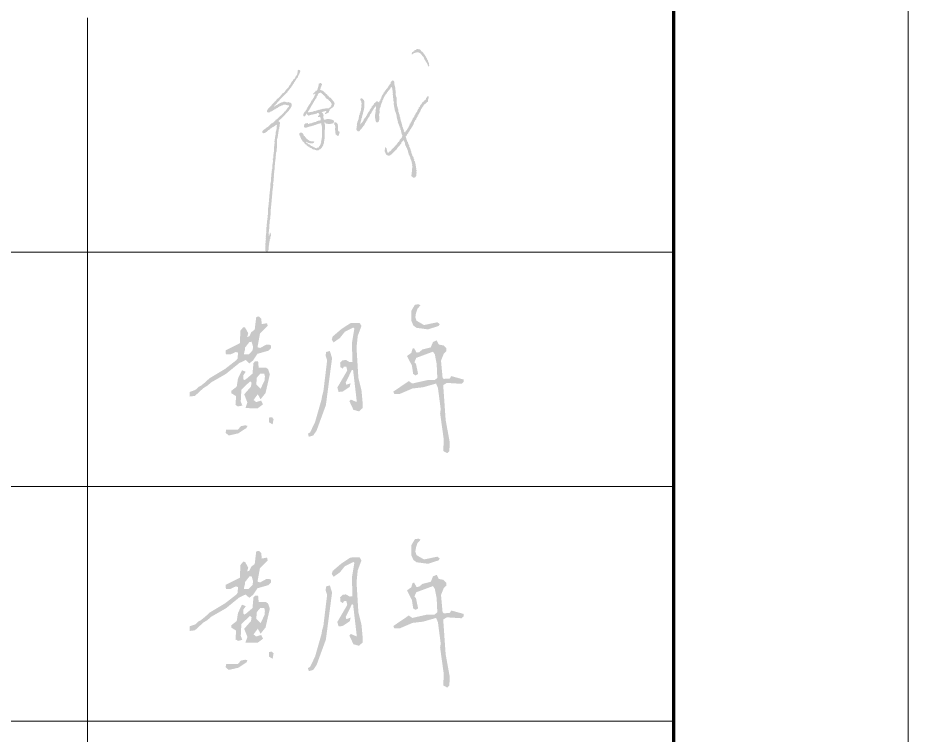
# Model space of a CAD drawing. Extents: x 3968514 to 5230306, y -516551 to -228246.
# Drawn here: x 4933357 to 4937154, y -348514 to -345453 of the extents above; entities that cross this region are included whole.
import ezdxf

# ---------------------------------------------------------------- set-up
doc = ezdxf.new("R2010")
doc.units = 0
doc.header["$LTSCALE"] = 1000
doc.header["$MEASUREMENT"] = 0
doc.layers.add('AXIS', color=3, linetype='Continuous', lineweight=15)
doc.layers.add('FRAME', color=3, linetype='Continuous', lineweight=18)

# ---------------------------------------------------------------- blocks, each defined once
blk = doc.blocks.new('A$C0B803521')
at = {"layer": 'FRAME', "lineweight": 18}
for p, q in [((-15943.1, 34252), (-15943.1, 93652)), ((-19443.1, 48352), (-19443.1, 42352)), ((-16943.1, 47352), (-23943.1, 47352)), ((-16943.1, 46352), (-23943.1, 46352)), ((-16943.1, 45352), (-23943.1, 45352))]:
    blk.add_line(p, q, dxfattribs=at)
at = {"layer": 'FRAME', "lineweight": 140}
blk.add_line((-16943.1, 35252), (-16943.1, 92652), dxfattribs=at)
blk = doc.blocks.new('电子签名 徐成(1)(2)(1)')
at = {"linetype": 'Continuous'}
h = blk.add_hatch(dxfattribs=at)
h.set_pattern_fill('ANSI31', color=256)
h.set_pattern_definition([(45, (-1335.27607, 2167.08043), (-0.0883883476, 0.0883883476), [])])
h.paths.add_polyline_path([(4229.7, 11436.1), (4232.7, 11440.1), (4232.7, 11447.1), (4229.7, 11449.1), (4227.7, 11453.1), (4226.7, 11452.1), (4226.7, 11454.1), (4220.7, 11456.1), (4233.7, 11470.1), (4234.7, 11469.1), (4249.7, 11483.1), (4257.7, 11492.1), (4266.7, 11499.1), (4265.7, 11501.1), (4286.7, 11522.1), (4296.7, 11536.1), (4303.7, 11544.1), (4302.7, 11546.1), (4306.7, 11549.1), (4304.7, 11550.1), (4308.7, 11555.1), (4310.7, 11562.1), (4309.7, 11572.1), (4301.7, 11579.1), (4293.7, 11581.1), (4291.7, 11584.1), (4281.7, 11582.1), (4268.7, 11584.1), (4265.7, 11586.1), (4255.7, 11586.1), (4249.7, 11583.1), (4240.7, 11582.1), (4237.7, 11579.1), (4232.7, 11578.1), (4226.7, 11573.1), (4224.7, 11574.1), (4212.7, 11565.1), (4206.7, 11563.1), (4204.7, 11560.1), (4202.7, 11561.1), (4201.7, 11559.1), (4198.7, 11559.1), (4192.7, 11554.1), (4192.7, 11554.1), (4187.7, 11550.1), (4192.7, 11554.1), (4190.7, 11556.1), (4188.7, 11554.1), (4229.7, 11596.1), (4228.7, 11597.1), (4275.7, 11645.1), (4281.7, 11649.1), (4279.7, 11650.1), (4298.7, 11673.1), (4298.7, 11675.1), (4309.7, 11687.1), (4309.7, 11690.1), (4315.7, 11697.1), (4314.7, 11698.1), (4318.7, 11700.1), (4318.7, 11703.1), (4325.7, 11712.1), (4323.7, 11713.1), (4329.7, 11718.1), (4334.7, 11729.1), (4337.7, 11732.1), (4337.7, 11735.1), (4339.7, 11735.1), (4340.7, 11738.1), (4351.7, 11750.1), (4350.7, 11754.1), (4357.7, 11767.1), (4359.7, 11768.1), (4361.7, 11771.1), (4360.7, 11775.1), (4363.7, 11779.1), (4364.7, 11785.1), (4366.7, 11786.1), (4367.7, 11788.1), (4365.7, 11794.1), (4357.7, 11800.1), (4353.7, 11798.1), (4348.7, 11792.1), (4349.7, 11788.1), (4351.7, 11787.1), (4348.7, 11784.1), (4350.7, 11782.1), (4348.7, 11781.1), (4346.7, 11770.1), (4343.7, 11766.1), (4344.7, 11765.1), (4339.7, 11760.1), (4340.7, 11758.1), (4333.7, 11751.1), (4334.7, 11747.1), (4332.7, 11747.1), (4332.7, 11744.1), (4326.7, 11737.1), (4322.7, 11736.1), (4319.7, 11733.1), (4316.7, 11726.1), (4305.7, 11713.1), (4301.7, 11703.1), (4294.7, 11694.1), (4295.7, 11693.1), (4291.7, 11690.1), (4288.7, 11683.1), (4268.7, 11662.1), (4269.7, 11661.1), (4265.7, 11657.1), (4264.7, 11653.1), (4262.7, 11653.1), (4253.7, 11644.1), (4246.7, 11640.1), (4244.7, 11638.1), (4245.7, 11637.1), (4226.7, 11616.1), (4208.7, 11600.1), (4207.7, 11597.1), (4196.7, 11586.1), (4193.7, 11585.1), (4193.7, 11583.1), (4152.7, 11539.1), (4145.7, 11529.1), (4145.7, 11519.1), (4148.7, 11516.1), (4149.7, 11517.1), (4154.7, 11514.1), (4162.7, 11518.1), (4160.7, 11516.1), (4162.7, 11515.1), (4166.7, 11519.1), (4170.7, 11521.1), (4171.7, 11519.1), (4181.7, 11527.1), (4184.7, 11527.1), (4189.7, 11532.1), (4190.7, 11530.1), (4196.7, 11536.1), (4199.7, 11536.1), (4206.7, 11542.1), (4210.7, 11542.1), (4210.7, 11545.1), (4213.7, 11544.1), (4229.7, 11556.1), (4237.7, 11557.1), (4240.7, 11561.1), (4242.7, 11559.1), (4244.7, 11563.1), (4250.7, 11563.1), (4254.7, 11567.1), (4264.7, 11567.1), (4281.7, 11563.1), (4290.7, 11563.1), (4292.7, 11560.1), (4292.7, 11556.1), (4286.7, 11550.1), (4267.7, 11524.1), (4257.7, 11516.1), (4258.7, 11515.1), (4243.7, 11499.1), (4233.7, 11491.1), (4234.7, 11490.1), (4231.7, 11490.1), (4220.7, 11478.1), (4217.7, 11477.1), (4211.7, 11469.1), (4208.7, 11469.1), (4207.7, 11466.1), (4203.7, 11466.1), (4199.7, 11459.1), (4197.7, 11459.1), (4181.7, 11443.1), (4182.7, 11445.1), (4180.7, 11446.1), (4179.7, 11443.1), (4176.7, 11441.1), (4175.7, 11442.1), (4155.7, 11422.1), (4153.7, 11422.1), (4152.7, 11419.1), (4147.7, 11416.1), (4147.7, 11419.1), (4137.7, 11408.1), (4133.7, 11407.1), (4131.7, 11404.1), (4126.7, 11402.1), (4118.7, 11395.1), (4113.7, 11388.1), (4113.7, 11381.1), (4116.7, 11378.1), (4119.7, 11378.1), (4120.7, 11376.1), (4129.7, 11377.1), (4131.7, 11379.1), (4133.7, 11378.1), (4136.7, 11381.1), (4135.7, 11382.1), (4137.7, 11385.1), (4142.7, 11385.1), (4143.7, 11386.1), (4141.7, 11387.1), (4143.7, 11387.1), (4154.7, 11397.1), (4163.7, 11402.1), (4168.7, 11408.1), (4175.7, 11411.1), (4178.7, 11415.1), (4186.7, 11418.1), (4189.7, 11422.1), (4190.7, 11420.1), (4199.7, 11427.1), (4198.7, 11428.1), (4201.7, 11428.1), (4202.7, 11426.1), (4207.7, 11433.1), (4209.7, 11433.1), (4210.7, 11431.1), (4211.7, 11432.1), (4208.7, 11415.1), (4208.7, 11401.1), (4207.7, 11404.1), (4206.7, 11393.1), (4204.7, 11392.1), (4205.7, 11389.1), (4202.7, 11384.1), (4202.7, 11368.1), (4200.7, 11362.1), (4200.7, 11355.1), (4198.7, 11352.1), (4198.7, 11339.1), (4196.7, 11337.1), (4196.7, 11326.1), (4194.7, 11325.1), (4195.7, 11309.1), (4193.7, 11304.1), (4194.7, 11300.1), (4191.7, 11283.1), (4191.7, 11252.1), (4189.7, 11251.1), (4190.7, 11240.1), (4189.7, 11243.1), (4186.7, 11227.1), (4186.7, 11208.1), (4183.7, 11207.1), (4184.7, 11181.1), (4183.7, 11183.1), (4179.7, 11154.1), (4179.7, 11137.1), (4176.7, 11137.1), (4178.7, 11129.1), (4176.7, 11124.1), (4174.7, 11106.1), (4174.7, 11089.1), (4172.7, 11083.1), (4170.7, 11053.1), (4167.7, 11039.1), (4167.7, 11010.1), (4165.7, 11009.1), (4165.7, 10997.1), (4164.7, 11002.1), (4164.7, 10988.1), (4163.7, 10990.1), (4163.7, 10979.1), (4160.7, 10963.1), (4161.7, 10951.1), (4159.7, 10945.1), (4158.7, 10923.1), (4160.7, 10923.1), (4160.7, 10922.1), (4156.7, 10918.1), (4156.7, 10894.1), (4155.7, 10898.1), (4153.7, 10888.1), (4155.7, 10886.1), (4152.7, 10880.1), (4152.7, 10874.1), (4150.7, 10873.1), (4151.7, 10871.1), (4152.7, 10872.1), (4150.7, 10867.1), (4150.7, 10857.1), (4152.7, 10856.1), (4150.7, 10854.1), (4151.7, 10838.1), (4150.7, 10830.1), (4147.7, 10828.1), (4148.7, 10825.1), (4149.7, 10827.1), (4149.7, 10814.1), (4147.7, 10811.1), (4148.7, 10801.1), (4145.7, 10801.1), (4146.7, 10796.1), (4144.7, 10791.1), (4144.7, 10771.1), (4143.7, 10773.1), (4142.7, 10756.1), (4144.7, 10755.1), (4141.7, 10752.1), (4139.7, 10724.1), (4138.7, 10729.1), (4137.7, 10722.1), (4139.7, 10722.1), (4139.7, 10708.1), (4137.7, 10708.1), (4137.7, 10696.1), (4135.7, 10695.1), (4137.7, 10693.1), (4136.7, 10690.1), (4138.7, 10681.1), (4136.7, 10679.1), (4137.7, 10668.1), (4134.7, 10654.1), (4135.7, 10650.1), (4133.7, 10630.1), (4135.7, 10626.1), (4133.7, 10624.1), (4133.7, 10592.1), (4138.7, 10587.1), (4137.7, 10585.1), (4139.7, 10583.1), (4146.7, 10583.1), (4146.7, 10585.1), (4151.7, 10590.1), (4153.7, 10590.1), (4153.7, 10592.1), (4151.7, 10593.1), (4156.7, 10600.1), (4156.7, 10607.1), (4154.7, 10609.1), (4156.7, 10610.1), (4155.7, 10615.1), (4156.7, 10621.1), (4158.7, 10622.1), (4158.7, 10627.1), (4157, 10627.1), (4156.7, 10625.1), (4156.7, 10627.1), (4157, 10627.1), (4157.7, 10633.1), (4159.7, 10634.1), (4158.7, 10641.1), (4161.7, 10643.1), (4160.7, 10653.1), (4164.7, 10663.1), (4163.7, 10668.1), (4162.7, 10665.1), (4163.7, 10672.1), (4164.7, 10667.1), (4167.7, 10675.1), (4166.7, 10678.1), (4165.7, 10676.1), (4167.7, 10686.1), (4169.7, 10687.1), (4168.7, 10689.1), (4171.7, 10691.1), (4170.7, 10702.1), (4168.7, 10706.1), (4169.7, 10710.1), (4166.7, 10711.1), (4165.7, 10714.1), (4163.7, 10712.1), (4164.7, 10709.1), (4162.7, 10707.1), (4162.7, 10702.1), (4159.7, 10693.1), (4156.7, 10694.1), (4157.7, 10699.1), (4155.7, 10700.1), (4155.7, 10702.1), (4157.7, 10703.1), (4155.7, 10707.1), (4156.7, 10719.1), (4158.7, 10723.1), (4157.7, 10730.1), (4160.7, 10744.1), (4160.7, 10770.1), (4162.7, 10772.1), (4161.7, 10778.1), (4163.7, 10779.1), (4163.7, 10791.1), (4161.7, 10793.1), (4164.7, 10795.1), (4164.7, 10804.1), (4166.7, 10804.1), (4167.7, 10815.1), (4166.7, 10816.1), (4164.7, 10814.1), (4166.7, 10820.1), (4166.7, 10827.1), (4168.7, 10828.1), (4168.7, 10869.1), (4170.7, 10870.1), (4171.7, 10886.1), (4172.7, 10880.1), (4172.7, 10892.1), (4174.7, 10899.1), (4174.7, 10915.1), (4176.7, 10918.1), (4176.7, 10943.1), (4177.7, 10939.1), (4177.7, 10956.1), (4179.7, 10963.1), (4178.7, 10973.1), (4179.7, 10966.1), (4181.7, 10972.1), (4181.7, 10993.1), (4183.7, 10995.1), (4182.7, 11005.1), (4184.7, 11006.1), (4183.7, 11010.1), (4186.7, 11031.1), (4185.7, 11047.1), (4186.7, 11042.1), (4189.7, 11066.1), (4188.7, 11077.1), (4189.7, 11082.1), (4190.7, 11080.1), (4191.7, 11086.1), (4189.7, 11093.1), (4191.7, 11095.1), (4191.7, 11110.1), (4193.7, 11114.1), (4192.7, 11118.1), (4196.7, 11142.1), (4196.7, 11161.1), (4197.7, 11167.1), (4198.7, 11165.1), (4198.7, 11185.1), (4200.7, 11191.1), (4202.7, 11211.1), (4201.7, 11218.1), (4204.7, 11226.1), (4203.7, 11231.1), (4206.7, 11252.1), (4208.7, 11253.1), (4208.7, 11267.1), (4210.7, 11268.1), (4209.7, 11272.1), (4211.7, 11281.1), (4212.7, 11336.1), (4215.7, 11347.1), (4214.7, 11349.1), (4216.7, 11349.1), (4215.7, 11353.1), (4217.7, 11355.1), (4217.7, 11371.1), (4219.7, 11371.1), (4219.7, 11385.1), (4221.7, 11386.1), (4224.7, 11406.1), (4226.7, 11408.1), (4225.7, 11413.1), (4228.7, 11419.1), (4227.7, 11422.1), (4229.7, 11423.1)])
h.paths.add_polyline_path([(4527.7, 11442.1), (4527.7, 11446.1), (4529.7, 11449.1), (4532.7, 11449.1), (4529.7, 11448.1), (4535.7, 11446.1), (4537.7, 11439.1), (4547.7, 11440.1), (4553.7, 11437.1), (4563.7, 11437.1), (4565.7, 11439.1), (4571.7, 11438.1), (4577.7, 11440.1), (4575.7, 11441.1), (4579.7, 11442.1), (4580.7, 11440.1), (4583.7, 11443.1), (4586.7, 11443.1), (4586.7, 11445.1), (4590.7, 11449.1), (4590.7, 11460.1), (4584.7, 11464.1), (4582.7, 11463.1), (4579.7, 11467.1), (4577.7, 11467.1), (4576.7, 11465.1), (4570.7, 11469.1), (4564.7, 11468.1), (4562.7, 11470.1), (4543.7, 11470.1), (4529.7, 11466.1), (4522.7, 11469.1), (4519.7, 11494.1), (4521.7, 11494.1), (4521.7, 11499.1), (4518.7, 11502.1), (4517.7, 11507.1), (4509.7, 11517.1), (4511.7, 11519.1), (4514.7, 11517.1), (4516.7, 11520.1), (4519.7, 11520.1), (4520.7, 11518.1), (4522.7, 11521.1), (4532.7, 11521.1), (4533.7, 11522.1), (4530.7, 11524.1), (4537.7, 11524.1), (4540.7, 11519.1), (4535.7, 11516.1), (4537.7, 11514.1), (4532.7, 11511.1), (4532.7, 11505.1), (4536.7, 11503.1), (4538.7, 11506.1), (4546.7, 11510.1), (4549.7, 11510.1), (4555.7, 11514.1), (4558.7, 11520.1), (4557.7, 11522.1), (4561.7, 11527.1), (4561.7, 11535.1), (4562.7, 11533.1), (4564.7, 11537.1), (4565.7, 11536.1), (4567.7, 11538.1), (4570.7, 11541.1), (4576.7, 11543.1), (4581.7, 11547.1), (4582.7, 11550.1), (4587.7, 11552.1), (4594.7, 11568.1), (4594.7, 11574.1), (4595.7, 11575.1), (4593.7, 11581.1), (4592.7, 11579.1), (4593.7, 11582.1), (4588.7, 11587.1), (4588.7, 11590.1), (4586.7, 11590.1), (4572.7, 11608.1), (4566.7, 11614.1), (4564.7, 11613.1), (4560.7, 11616.1), (4560.7, 11618.1), (4555.7, 11620.1), (4555.7, 11623.1), (4552.7, 11626.1), (4550.7, 11625.1), (4547.7, 11629.1), (4548.7, 11630.1), (4541.7, 11637.1), (4534.7, 11642.1), (4534.7, 11644.1), (4511.7, 11663.1), (4504.7, 11663.1), (4499.7, 11664.1), (4498.7, 11669.1), (4500.7, 11670.1), (4503.7, 11683.1), (4505.7, 11683.1), (4504.7, 11685.1), (4507.7, 11690.1), (4506.7, 11693.1), (4509.7, 11695.1), (4511.7, 11704.1), (4504.7, 11710.1), (4498.7, 11710.1), (4494.7, 11707.1), (4492.7, 11709.1), (4488.7, 11703.1), (4489.7, 11693.1), (4487.7, 11693.1), (4484.7, 11678.1), (4481.7, 11674.1), (4481.7, 11668.1), (4476.7, 11659.1), (4471.7, 11660.1), (4467.7, 11656.1), (4467.7, 11653.1), (4454.7, 11643.1), (4455.7, 11642.1), (4453.7, 11640.1), (4455.7, 11636.1), (4453.7, 11638.1), (4452.7, 11636.1), (4454.7, 11634.1), (4459.7, 11635.1), (4464.7, 11640.1), (4467.7, 11639.1), (4464.7, 11629.1), (4459.7, 11624.1), (4460.7, 11622.1), (4457.7, 11619.1), (4456.7, 11614.1), (4451.7, 11608.1), (4450.7, 11604.1), (4446.7, 11601.1), (4446.7, 11597.1), (4439.7, 11591.1), (4438.7, 11584.1), (4433.7, 11579.1), (4431.7, 11573.1), (4424.7, 11564.1), (4425.7, 11563.1), (4420.7, 11558.1), (4416.7, 11550.1), (4413.7, 11548.1), (4414.7, 11546.1), (4415.7, 11547.1), (4409.7, 11538.1), (4407.7, 11532.1), (4403.7, 11528.1), (4402.7, 11523.1), (4399.7, 11523.1), (4394.7, 11516.1), (4390.7, 11514.1), (4392.7, 11512.1), (4391.7, 11509.1), (4388.7, 11508.1), (4385.7, 11494.1), (4389.7, 11492.1), (4387.7, 11490.1), (4397.7, 11489.1), (4410.7, 11508.1), (4412.7, 11500.1), (4416.7, 11498.1), (4420.7, 11493.1), (4423.7, 11493.1), (4426.7, 11496.1), (4432.7, 11496.1), (4432.7, 11498.1), (4449.7, 11500.1), (4449.7, 11502.1), (4451.7, 11502.1), (4465.7, 11504.1), (4466.7, 11505.1), (4472.7, 11506.1), (4475.7, 11507.1), (4478.7, 11508.1), (4478.7, 11510.1), (4488.7, 11511.1), (4490.7, 11507.1), (4492.7, 11509.1), (4491.7, 11505.1), (4494.7, 11502.1), (4494.7, 11500.1), (4485.7, 11491.1), (4484.7, 11485.1), (4486.7, 11483.1), (4493.7, 11484.1), (4494.7, 11486.1), (4499.7, 11484.1), (4500.7, 11487.1), (4500.7, 11477.1), (4502.7, 11476.1), (4503.7, 11478.1), (4502.7, 11464.1), (4500.7, 11461.1), (4499.7, 11462.1), (4493.7, 11460.1), (4495.7, 11459.1), (4485.7, 11459.1), (4484.7, 11457.1), (4478.7, 11457.1), (4477.7, 11455.1), (4472.7, 11454.1), (4469.7, 11451.1), (4463.7, 11452.1), (4460.7, 11449.1), (4457.7, 11450.1), (4452.7, 11446.1), (4451.7, 11447.1), (4438.7, 11441.1), (4432.7, 11443.1), (4426.7, 11439.1), (4419.7, 11438.1), (4416.7, 11441.1), (4417.7, 11443.1), (4413.7, 11445.1), (4410.7, 11443.1), (4411.7, 11442.1), (4403.7, 11443.1), (4396.7, 11437.1), (4394.7, 11438.1), (4392.7, 11435.1), (4393.7, 11431.1), (4391.7, 11428.1), (4392.7, 11418.1), (4395.7, 11416.1), (4396.7, 11413.1), (4399.7, 11413.1), (4400.7, 11411.1), (4401.7, 11413.1), (4409.7, 11414.1), (4410.7, 11416.1), (4416.7, 11416.1), (4418.7, 11419.1), (4424.7, 11418.1), (4425.7, 11419.1), (4423.7, 11420.1), (4427.7, 11420.1), (4427.7, 11422.1), (4429.7, 11420.1), (4431.7, 11422.1), (4440.7, 11422.1), (4440.7, 11425.1), (4447.7, 11424.1), (4448.7, 11425.1), (4446.7, 11426.1), (4453.7, 11426.1), (4454.7, 11427.1), (4456.7, 11430.1), (4458.7, 11428.1), (4460.7, 11430.1), (4459.7, 11431.1), (4468.7, 11431.1), (4469.7, 11434.1), (4473.7, 11433.1), (4473.7, 11435.1), (4479.7, 11437.1), (4480.7, 11435.1), (4486.7, 11438.1), (4487.7, 11440.1), (4506.7, 11442.1), (4507.7, 11431.1), (4509.7, 11431.1), (4508.7, 11422.1), (4510.7, 11422.1), (4510.7, 11345.1), (4509.7, 11350.1), (4509.7, 11336.1), (4508.7, 11340.1), (4507.7, 11322.1), (4505.7, 11321.1), (4505.7, 11318.1), (4507.7, 11316.1), (4504.7, 11314.1), (4505.7, 11312.1), (4496.7, 11292.1), (4490.7, 11287.1), (4490.7, 11281.1), (4488.7, 11282.1), (4485.7, 11279.1), (4478.7, 11279.1), (4478.7, 11277.1), (4482.7, 11277.1), (4473.7, 11276.1), (4473.7, 11278.1), (4464.7, 11278.1), (4460.7, 11283.1), (4456.7, 11283.1), (4453.7, 11287.1), (4446.7, 11288.1), (4442.7, 11291.1), (4440.7, 11290.1), (4431.7, 11298.1), (4429.7, 11297.1), (4429.7, 11300.1), (4426.7, 11303.1), (4423.7, 11302.1), (4419.7, 11304.1), (4415.7, 11310.1), (4412.7, 11309.1), (4406.7, 11315.1), (4404.7, 11318.1), (4405.7, 11319.1), (4422.7, 11311.1), (4424.7, 11312.1), (4426.7, 11310.1), (4449.7, 11309.1), (4453.7, 11312.1), (4454.7, 11311.1), (4458.7, 11315.1), (4459.7, 11319.1), (4455.7, 11322.1), (4438.7, 11321.1), (4436.7, 11323.1), (4427.7, 11326.1), (4420.7, 11332.1), (4417.7, 11332.1), (4410.7, 11340.1), (4405.7, 11342.1), (4404.7, 11345.1), (4396.7, 11353.1), (4397.7, 11355.1), (4389.7, 11361.1), (4387.7, 11368.1), (4385.7, 11369.1), (4386.7, 11371.1), (4382.7, 11373.1), (4383.7, 11375.1), (4380.7, 11378.1), (4378.7, 11377.1), (4374.7, 11381.1), (4371.7, 11381.1), (4370.7, 11379.1), (4372.7, 11378.1), (4365.7, 11381.1), (4360.7, 11374.1), (4360.7, 11362.1), (4364.7, 11360.1), (4364.7, 11356.1), (4366.7, 11355.1), (4366.7, 11349.1), (4368.7, 11349.1), (4372.7, 11337.1), (4379.7, 11329.1), (4378.7, 11328.1), (4383.7, 11324.1), (4382.7, 11322.1), (4384.7, 11320.1), (4385.7, 11321.1), (4403.7, 11299.1), (4405.7, 11299.1), (4406.7, 11301.1), (4410.7, 11296.1), (4409.7, 11295.1), (4416.7, 11289.1), (4417.7, 11290.1), (4418.7, 11287.1), (4420.7, 11288.1), (4424.7, 11285.1), (4426.7, 11286.1), (4425.7, 11283.1), (4428.7, 11281.1), (4428.7, 11283.1), (4430.7, 11283.1), (4433.7, 11280.1), (4433.7, 11278.1), (4441.7, 11277.1), (4444.7, 11271.1), (4453.7, 11269.1), (4457.7, 11265.1), (4460.7, 11266.1), (4458.7, 11268.1), (4463.7, 11266.1), (4464.7, 11264.1), (4467.7, 11265.1), (4472.7, 11262.1), (4475.7, 11263.1), (4473.7, 11264.1), (4476.7, 11264.1), (4476.7, 11262.1), (4488.7, 11263.1), (4496.7, 11270.1), (4499.7, 11269.1), (4512.7, 11283.1), (4512.7, 11285.1), (4515.7, 11288.1), (4514.7, 11290.1), (4516.7, 11290.1), (4518.7, 11293.1), (4521.7, 11305.1), (4524.7, 11308.1), (4523.7, 11310.1), (4525.7, 11314.1), (4525.7, 11325.1), (4526.7, 11323.1), (4527.7, 11336.1), (4529.7, 11338.1), (4528.7, 11399.1), (4530.7, 11401.1), (4531.7, 11435.1), (4529.7, 11436.1), (4529.7, 11440.1)])
h.paths.add_polyline_path([(4451.7, 11519.1), (4446.7, 11518.1), (4445.7, 11520.1), (4442.7, 11518.1), (4442.7, 11517.1), (4427.7, 11517.1), (4425.7, 11513.1), (4422.7, 11513.1), (4418.7, 11518.1), (4418.7, 11521.1), (4420.7, 11521.1), (4422.7, 11528.1), (4424.7, 11531.1), (4427.7, 11532.1), (4427.7, 11534.1), (4430.7, 11537.1), (4429.7, 11540.1), (4430.7, 11539.1), (4432.7, 11541.1), (4433.7, 11546.1), (4439.7, 11553.1), (4438.7, 11555.1), (4441.7, 11558.1), (4440.7, 11560.1), (4441.7, 11559.1), (4447.7, 11566.1), (4447.7, 11570.1), (4451.7, 11574.1), (4453.7, 11579.1), (4452.7, 11580.1), (4459.7, 11588.1), (4458.7, 11589.1), (4465.7, 11598.1), (4466.7, 11602.1), (4473.7, 11610.1), (4472.7, 11612.1), (4475.7, 11615.1), (4474.7, 11618.1), (4483.7, 11629.1), (4483.7, 11633.1), (4486.7, 11640.1), (4494.7, 11645.1), (4504.7, 11646.1), (4509.7, 11643.1), (4509.7, 11641.1), (4512.7, 11638.1), (4515.7, 11638.1), (4514.7, 11637.1), (4517.7, 11634.1), (4517.7, 11632.1), (4521.7, 11631.1), (4534.7, 11617.1), (4537.7, 11610.1), (4541.7, 11606.1), (4543.7, 11607.1), (4548.7, 11603.1), (4548.7, 11601.1), (4552.7, 11601.1), (4561.7, 11591.1), (4563.7, 11592.1), (4566.7, 11588.1), (4565.7, 11585.1), (4568.7, 11585.1), (4576.7, 11571.1), (4575.7, 11569.1), (4576.7, 11568.1), (4573.7, 11561.1), (4570.7, 11559.1), (4572.7, 11558.1), (4572.7, 11555.1), (4570.7, 11556.1), (4565.7, 11548.1), (4562.7, 11546.1), (4558.7, 11546.1), (4558.7, 11543.1), (4534.7, 11543.1), (4532.7, 11540.1), (4524.7, 11541.1), (4522.7, 11539.1), (4523.7, 11538.1), (4520.7, 11538.1), (4521.7, 11540.1), (4519.7, 11541.1), (4514.7, 11538.1), (4517.7, 11537.1), (4511.7, 11538.1), (4506.7, 11535.1), (4501.7, 11536.1), (4500.7, 11534.1), (4493.7, 11534.1), (4492.7, 11532.1), (4488.7, 11533.1), (4488.7, 11531.1), (4485.7, 11531.1), (4483.7, 11529.1), (4478.7, 11530.1), (4474.7, 11528.1), (4472.7, 11525.1), (4470.7, 11527.1), (4466.7, 11523.1), (4459.7, 11524.1), (4458.7, 11523.1), (4459.7, 11523.1), (4457.7, 11522.1), (4458.7, 11523.1), (4456.7, 11523.1), (4454.7, 11521.1), (4450.7, 11521.1), (4449.7, 11520.1)], flags=16)
h.paths.add_polyline_path([(4618.7, 11424.1), (4616.7, 11426.1), (4617.7, 11433.1), (4615.7, 11435.1), (4613.7, 11442.1), (4610.7, 11445.1), (4599.7, 11449.1), (4599.7, 11451.1), (4596.7, 11451.1), (4595.7, 11449.1), (4597.7, 11448.1), (4593.7, 11446.1), (4593.7, 11439.1), (4591.7, 11439.1), (4594.7, 11432.1), (4597.7, 11431.1), (4598.7, 11427.1), (4596.7, 11422.1), (4598.7, 11420.1), (4599.7, 11422.1), (4599.5, 11416.9), (4599.7, 11416.1), (4599.5, 11415.8), (4598.7, 11395.1), (4600.7, 11394.1), (4599.7, 11389.1), (4601.7, 11382.1), (4600.7, 11377.1), (4602.7, 11375.1), (4601.7, 11373.1), (4603.7, 11371.1), (4602.7, 11368.1), (4604.7, 11365.1), (4605.7, 11366.1), (4613.7, 11359.1), (4618.7, 11358.1), (4623.7, 11362.1), (4622.7, 11364.1), (4625.7, 11365.1), (4624.7, 11369.1), (4625.7, 11374.1), (4626.7, 11371.1), (4627.7, 11376.1), (4628.7, 11377.1), (4627.7, 11387.1), (4622.7, 11390.1), (4620.7, 11389.1), (4618.7, 11396.1)])
h.paths.add_polyline_path([(4780.7, 11490.1), (4780.7, 11497.1), (4782.7, 11497.1), (4781.7, 11500.1), (4783.7, 11500.1), (4781.7, 11502.1), (4785.7, 11506.1), (4785.7, 11516.1), (4787.7, 11516.1), (4786.7, 11522.1), (4789.7, 11524.1), (4788.7, 11527.1), (4791.7, 11535.1), (4791.7, 11541.1), (4793.7, 11544.1), (4792.7, 11554.1), (4794.7, 11556.1), (4794.7, 11583.1), (4792.7, 11586.1), (4794.7, 11588.1), (4794.7, 11591.1), (4791.7, 11592.1), (4790.7, 11598.1), (4786.7, 11599.1), (4785.7, 11602.1), (4780.7, 11605.1), (4778.7, 11609.1), (4770.7, 11610.1), (4765.7, 11598.1), (4767.7, 11597.1), (4766.7, 11595.1), (4770.7, 11593.1), (4773.7, 11587.1), (4772.7, 11578.1), (4773.7, 11577.1), (4775.7, 11580.1), (4774.7, 11578.1), (4776.7, 11573.1), (4775.7, 11575.1), (4774.7, 11570.1), (4776.7, 11569.1), (4776.7, 11563.1), (4774.7, 11569.1), (4773.7, 11556.1), (4775.7, 11549.1), (4774.7, 11552.1), (4771.7, 11541.1), (4773.7, 11540.1), (4770.7, 11540.1), (4771.7, 11531.1), (4770.7, 11527.1), (4767.7, 11524.1), (4769.7, 11520.1), (4766.7, 11518.1), (4765.7, 11512.1), (4762.7, 11508.1), (4763.7, 11503.1), (4761.7, 11502.1), (4761.7, 11498.1), (4758.7, 11496.1), (4758.7, 11482.1), (4757.7, 11480.1), (4756.7, 11484.1), (4754.7, 11468.1), (4750.7, 11461.1), (4752.7, 11459.1), (4750.7, 11458.1), (4751.7, 11453.1), (4748.7, 11451.1), (4750.7, 11453.1), (4749.7, 11457.1), (4746.7, 11452.1), (4748.7, 11445.1), (4747.7, 11446.1), (4745.7, 11443.1), (4745.7, 11441.1), (4747.7, 11440.1), (4745.7, 11439.1), (4742.7, 11431.1), (4744.7, 11429.1), (4743.7, 11424.1), (4742.7, 11427.1), (4742.7, 11410.1), (4740.7, 11408.1), (4741.7, 11398.1), (4750.7, 11389.1), (4757.7, 11388.1), (4778.7, 11410.1), (4777.7, 11411.1), (4784.7, 11419.1), (4784.7, 11422.1), (4786.7, 11422.1), (4792.7, 11428.1), (4792.7, 11434.1), (4794.7, 11433.1), (4796.7, 11438.1), (4799.7, 11439.1), (4797.7, 11442.1), (4803.7, 11448.1), (4804.7, 11452.1), (4807.7, 11454.1), (4806.7, 11456.1), (4809.7, 11461.1), (4813.7, 11464.1), (4813.7, 11470.1), (4816.7, 11472.1), (4818.7, 11478.1), (4819.7, 11476.1), (4821.7, 11478.1), (4820.7, 11481.1), (4825.7, 11485.1), (4827.7, 11489.1), (4825.7, 11491.1), (4828.7, 11492.1), (4828.7, 11496.1), (4829.7, 11495.1), (4831.7, 11497.1), (4831.7, 11500.1), (4842.7, 11514.1), (4840.7, 11515.1), (4845.7, 11522.1), (4850.7, 11526.1), (4849.7, 11528.1), (4851.7, 11529.1), (4849.7, 11530.1), (4855.7, 11537.1), (4854.7, 11538.1), (4857.7, 11539.1), (4857.7, 11543.1), (4864.7, 11549.1), (4868.7, 11556.1), (4872.7, 11554.1), (4870.7, 11546.1), (4872.7, 11545.1), (4871.7, 11537.1), (4870.7, 11539.1), (4868.7, 11535.1), (4869.7, 11527.1), (4868.7, 11529.1), (4867.7, 11525.1), (4869.7, 11525.1), (4865.7, 11502.1), (4865.7, 11475.1), (4868.7, 11464.1), (4867.7, 11458.1), (4873.7, 11450.1), (4874.7, 11448.1), (4885.7, 11450.1), (4890.7, 11455.1), (4890.7, 11460.1), (4892.7, 11464.1), (4892.7, 11490.1), (4890.7, 11497.1), (4891.7, 11502.1), (4894.7, 11505.1), (4892.7, 11511.1), (4895.7, 11511.1), (4895.7, 11525.1), (4894.1, 11525.1), (4893.7, 11523.1), (4893.7, 11525.1), (4894.1, 11525.1), (4894.7, 11529.1), (4895.7, 11527.1), (4896.7, 11541.1), (4901.7, 11551.1), (4901.7, 11559.1), (4902.7, 11562.1), (4905.7, 11564.1), (4904.7, 11567.1), (4906.7, 11569.1), (4907.7, 11576.1), (4909.7, 11577.1), (4908.7, 11578.1), (4913.7, 11586.1), (4914.7, 11596.1), (4916.7, 11597.1), (4920.7, 11605.1), (4919.7, 11607.1), (4923.7, 11611.1), (4922.7, 11613.1), (4928.7, 11621.1), (4927.7, 11624.1), (4932.7, 11629.1), (4933.7, 11634.1), (4935.7, 11634.1), (4939.7, 11638.1), (4939.7, 11641.1), (4943.7, 11643.1), (4943, 11644.5), (4941.7, 11644.1), (4942.7, 11645.1), (4943, 11644.5), (4944.7, 11645.1), (4944.7, 11648.1), (4951.7, 11655.1), (4950.7, 11657.1), (4962.7, 11668.1), (4960.7, 11669.1), (4969.7, 11677.1), (4968.7, 11679.1), (4966.7, 11677.1), (4968.7, 11680.1), (4975.7, 11684.1), (4978.7, 11679.1), (4977.7, 11675.1), (4978.7, 11674.1), (4979.7, 11676.1), (4979.7, 11662.1), (4981.7, 11662.1), (4981.7, 11643.1), (4984.7, 11642.1), (4982.7, 11634.1), (4984.7, 11626.1), (4983.7, 11620.1), (4985.7, 11611.1), (4987.7, 11609.1), (4986.7, 11596.1), (4990.7, 11581.1), (4988.7, 11571.1), (4989.7, 11567.1), (4991.7, 11566.1), (4991.7, 11561.1), (4989.7, 11560.1), (4991.7, 11559.1), (4991.7, 11554.1), (4993.7, 11553.1), (4993.7, 11543.1), (4995.7, 11541.1), (4996.7, 11543.1), (4996.7, 11529.1), (4998.7, 11529.1), (4998.7, 11522.1), (5001.7, 11520.1), (4999.7, 11516.1), (5002.7, 11515.1), (5001.7, 11513.1), (5003.7, 11512.1), (5003.7, 11507.1), (5007.7, 11503.1), (5006.7, 11496.1), (5007.7, 11495.1), (5009.7, 11497.1), (5007.7, 11483.1), (5011.7, 11481.1), (5011.7, 11472.1), (5013.7, 11470.1), (5012.7, 11467.1), (5016.7, 11462.1), (5016.7, 11460.1), (5015.7, 11462.1), (5013.7, 11460.1), (5016.7, 11457.1), (5018.7, 11451.1), (5016.7, 11450.1), (5017.7, 11446.1), (5021.7, 11442.1), (5019.7, 11442.1), (5020.7, 11437.1), (5021.7, 11436.1), (5022.7, 11438.1), (5024.7, 11431.1), (5025.7, 11433.1), (5024.7, 11428.1), (5027.7, 11426.1), (5027.7, 11422.1), (5029.7, 11420.1), (5028.7, 11417.1), (5029.7, 11414.1), (5032.7, 11412.1), (5033.7, 11402.1), (5036.7, 11398.1), (5038.7, 11390.1), (5037.7, 11387.1), (5039.7, 11386.1), (5039.7, 11379.1), (5042.7, 11374.1), (5041.7, 11370.1), (5042.7, 11369.1), (5044.7, 11371.1), (5043.7, 11367.1), (5046.7, 11362.1), (5045.7, 11356.1), (5047.7, 11356.1), (5043.7, 11353.1), (5044.7, 11349.1), (5028.7, 11332.1), (5029.7, 11330.1), (5026.7, 11324.1), (5019.7, 11316.1), (5018.7, 11317.1), (5016.7, 11315.1), (5017.7, 11313.1), (5016.7, 11314.1), (5008.7, 11301.1), (5002.7, 11294.1), (4997.7, 11292.1), (4994.7, 11288.1), (4994.7, 11285.1), (4988.7, 11282.1), (4990.7, 11281.1), (4980.7, 11273.1), (4980.7, 11270.1), (4979.7, 11272.1), (4976.7, 11269.1), (4971.7, 11261.1), (4964.7, 11255.1), (4963.7, 11256.1), (4961.7, 11254.1), (4962.7, 11253.1), (4960.7, 11254.1), (4958.7, 11252.1), (4959.7, 11250.1), (4956.7, 11250.1), (4952.7, 11245.1), (4946.7, 11250.1), (4946.7, 11255.1), (4944.7, 11256.1), (4945.7, 11262.1), (4943.7, 11262.1), (4944.7, 11266.1), (4940.7, 11272.1), (4942.7, 11272.1), (4940.7, 11278.1), (4939.7, 11276.1), (4938.7, 11281.1), (4936.7, 11283.1), (4930.7, 11278.1), (4929.7, 11254.1), (4931.7, 11254.1), (4931.7, 11250.1), (4936.7, 11241.1), (4935.7, 11239.1), (4939.7, 11236.1), (4938.7, 11233.1), (4942.7, 11232.1), (4945.7, 11228.1), (4948.7, 11229.1), (4952.7, 11226.1), (4961.7, 11228.1), (4961.7, 11226.1), (4969.7, 11231.1), (4968.7, 11233.1), (4970.7, 11233.1), (4976.7, 11237.1), (4975.7, 11238.1), (4978.7, 11238.1), (4978.7, 11240.1), (4981.7, 11242.1), (4982.7, 11242.1), (4982.7, 11245.1), (4983.7, 11244.1), (5000.7, 11262.1), (5005.7, 11265.1), (5011.7, 11273.1), (5012.7, 11277.1), (5016.7, 11279.1), (5016.7, 11281.1), (5024.7, 11291.1), (5025.7, 11290.1), (5026.7, 11293.1), (5031.7, 11296.1), (5030.7, 11298.1), (5033.7, 11301.1), (5037.7, 11305.1), (5037.7, 11309.1), (5038.7, 11307.1), (5040.7, 11309.1), (5039.7, 11312.1), (5043.7, 11318.1), (5048.7, 11322.1), (5049.7, 11325.1), (5053.7, 11328.1), (5057.7, 11329.1), (5057.7, 11326.1), (5059.7, 11325.1), (5057.7, 11324.1), (5060.7, 11321.1), (5060.7, 11317.1), (5062.7, 11316.1), (5064.7, 11310.1), (5063.7, 11301.1), (5065.7, 11301.1), (5068.7, 11297.1), (5066.7, 11296.1), (5072.7, 11287.1), (5071.7, 11284.1), (5073.7, 11284.1), (5073.7, 11280.1), (5077.7, 11278.1), (5077.7, 11271.1), (5079.7, 11270.1), (5081.7, 11262.1), (5083.7, 11260.1), (5083.7, 11250.1), (5086.7, 11247.1), (5086.7, 11242.1), (5088.7, 11242.1), (5090.7, 11237.1), (5088.7, 11236.1), (5093.7, 11228.1), (5092.7, 11226.1), (5095.7, 11225.1), (5094.7, 11222.1), (5098.7, 11217.1), (5100.7, 11209.1), (5099.7, 11202.1), (5102.7, 11202.1), (5104.7, 11200.1), (5103.7, 11198.1), (5106.7, 11193.1), (5105.7, 11190.1), (5109.7, 11186.1), (5109.7, 11184.1), (5107.7, 11183.1), (5110.7, 11179.1), (5109.7, 11177.1), (5111.7, 11175.1), (5112.7, 11176.1), (5111.7, 11173.1), (5113.7, 11168.1), (5111.7, 11165.1), (5111.7, 11160.1), (5113.7, 11160.1), (5113.7, 11157.1), (5111.7, 11156.1), (5114.7, 11155.1), (5113.7, 11143.1), (5110.7, 11139.1), (5112.7, 11133.1), (5110.7, 11138.1), (5109.7, 11100.1), (5107.7, 11099.1), (5107.7, 11090.1), (5115.7, 11083.1), (5118.7, 11080.1), (5127.7, 11080.1), (5130.7, 11083.1), (5132.7, 11082.1), (5138.7, 11088.1), (5136.7, 11090.1), (5140.7, 11092.1), (5140.7, 11107.1), (5141.7, 11109.1), (5142.7, 11106.1), (5142.7, 11116.1), (5140.7, 11116.1), (5141.7, 11131.1), (5138.7, 11137.1), (5140.7, 11138.1), (5139.7, 11143.1), (5136.7, 11146.1), (5137.7, 11158.1), (5134.7, 11158.1), (5134.7, 11160.1), (5136.7, 11160.1), (5136.7, 11166.1), (5135.7, 11167.1), (5134.7, 11165.1), (5134.7, 11172.1), (5130.7, 11177.1), (5132.7, 11183.1), (5129.7, 11186.1), (5130.7, 11189.1), (5124.7, 11195.1), (5125.7, 11199.1), (5126.7, 11202.1), (5123.7, 11206.1), (5120.7, 11206.1), (5122.7, 11215.1), (5120.7, 11216.1), (5119.7, 11213.1), (5120.7, 11218.1), (5112.7, 11227.1), (5112.7, 11232.1), (5109.7, 11236.1), (5111.7, 11238.1), (5107.7, 11242.1), (5107.7, 11253.1), (5104.7, 11256.1), (5101.7, 11268.1), (5097.7, 11273.1), (5099.7, 11274.1), (5099.7, 11276.1), (5096.7, 11279.1), (5094.7, 11278.1), (5094.7, 11286.1), (5093.7, 11287.1), (5092.7, 11285.1), (5090.7, 11288.1), (5093.7, 11294.1), (5091.7, 11297.1), (5089.7, 11299.1), (5089.7, 11305.1), (5087.7, 11308.1), (5086.7, 11306.1), (5083.7, 11309.1), (5083.7, 11317.1), (5077.7, 11323.1), (5077.7, 11330.1), (5074.7, 11333.1), (5075.7, 11335.1), (5073.7, 11337.1), (5072.7, 11344.1), (5069.7, 11347.1), (5071.7, 11349.1), (5070.7, 11352.1), (5069.7, 11351.1), (5069.7, 11355.1), (5072.7, 11357.1), (5072.7, 11360.1), (5076.7, 11362.1), (5077.7, 11367.1), (5085.7, 11376.1), (5086.7, 11382.1), (5092.7, 11386.1), (5092.7, 11391.1), (5098.7, 11395.1), (5098.7, 11400.1), (5100.7, 11399.1), (5101.7, 11403.1), (5105.7, 11405.1), (5104.7, 11408.1), (5109.7, 11413.1), (5109.7, 11417.1), (5112.7, 11419.1), (5112.7, 11421.1), (5113.7, 11420.1), (5117.7, 11427.1), (5116.7, 11429.1), (5117.7, 11428.1), (5119.7, 11431.1), (5118.7, 11434.1), (5120.7, 11434.1), (5125.7, 11450.1), (5128.7, 11453.1), (5128.7, 11457.1), (5129.7, 11456.1), (5131.7, 11458.1), (5130.7, 11461.1), (5139.7, 11470.1), (5138.7, 11472.1), (5135.7, 11469.1), (5137.7, 11474.1), (5138.7, 11473.1), (5144.7, 11481.1), (5145.7, 11485.1), (5147.7, 11486.1), (5149.7, 11494.1), (5152.7, 11496.1), (5151.7, 11498.1), (5154.7, 11501.1), (5153.7, 11503.1), (5157.7, 11504.1), (5161.7, 11516.1), (5164.7, 11516.1), (5163.7, 11519.1), (5165.7, 11520.1), (5168.7, 11529.1), (5171.7, 11531.1), (5171.7, 11536.1), (5180.7, 11548.1), (5180.7, 11550.1), (5186.7, 11556.1), (5185.7, 11559.1), (5189.7, 11561.1), (5189.7, 11564.1), (5217.7, 11588.1), (5216.7, 11592.1), (5218.7, 11592.1), (5218.7, 11601.1), (5220.7, 11609.1), (5222.7, 11610.1), (5222.7, 11621.1), (5223.7, 11623.1), (5215.7, 11623.1), (5205.7, 11611.1), (5203.7, 11604.1), (5201.7, 11603.1), (5201.7, 11598.1), (5197.7, 11597.1), (5190.7, 11592.1), (5186.7, 11585.1), (5184.7, 11585.1), (5174.7, 11574.1), (5175.7, 11573.1), (5170.7, 11567.1), (5168.7, 11567.1), (5164.7, 11557.1), (5162.7, 11556.1), (5164.7, 11555.1), (5159.7, 11549.1), (5156.7, 11548.1), (5154.7, 11538.1), (5152.7, 11536.1), (5151.7, 11538.1), (5149.7, 11536.1), (5150.7, 11531.1), (5147.7, 11530.1), (5148.7, 11528.1), (5145.7, 11526.1), (5146.7, 11523.1), (5143.7, 11520.1), (5143.7, 11517.1), (5138.7, 11512.1), (5138.7, 11510.1), (5132.7, 11505.1), (5133.7, 11501.1), (5129.7, 11497.1), (5125.7, 11486.1), (5121.7, 11484.1), (5122.7, 11481.1), (5115.7, 11473.1), (5116.1, 11472.1), (5116.7, 11472.1), (5116.2, 11471.6), (5116.7, 11470.1), (5111.7, 11467.1), (5113.7, 11465.1), (5108.7, 11459.1), (5109.7, 11458.1), (5101.7, 11446.1), (5099.7, 11439.1), (5098.7, 11438.1), (5098.7, 11441.1), (5095.7, 11438.1), (5094.7, 11429.1), (5091.7, 11427.1), (5091.7, 11423.1), (5087.7, 11420.1), (5088.7, 11417.1), (5085.7, 11415.1), (5086.7, 11413.1), (5087.7, 11414.1), (5086.7, 11412.1), (5084.7, 11413.1), (5083.7, 11409.1), (5080.7, 11407.1), (5080.7, 11401.1), (5078.7, 11403.1), (5076.7, 11402.1), (5077.7, 11400.1), (5075.7, 11396.1), (5071.7, 11394.1), (5073.7, 11392.1), (5069.7, 11390.1), (5071.7, 11389.1), (5069.7, 11387.1), (5069.7, 11390.1), (5066.7, 11387.1), (5067.7, 11385.1), (5063.7, 11381.1), (5059.7, 11381.1), (5061.7, 11382.1), (5061.7, 11385.1), (5060.7, 11386.1), (5055.7, 11390.1), (5057.7, 11392.1), (5055.7, 11401.1), (5052.7, 11403.1), (5054.7, 11405.1), (5051.7, 11408.1), (5051.7, 11414.1), (5047.7, 11418.1), (5047.7, 11430.1), (5046.7, 11431.1), (5045.7, 11429.1), (5043.7, 11438.1), (5042.8, 11439.6), (5042.7, 11439.1), (5040.7, 11443.1), (5042.8, 11439.6), (5043.7, 11444.1), (5040.7, 11446.1), (5040.7, 11450.1), (5037.7, 11455.1), (5038.7, 11459.1), (5035.7, 11460.1), (5035.7, 11467.1), (5032.7, 11469.1), (5033.7, 11476.1), (5031.7, 11485.1), (5029.7, 11486.1), (5028.7, 11498.1), (5023.7, 11507.1), (5024.7, 11511.1), (5021.7, 11516.1), (5022.7, 11517.1), (5019.7, 11520.1), (5020.7, 11534.1), (5018.7, 11537.1), (5017.7, 11535.1), (5018.7, 11542.1), (5016.7, 11542.1), (5015.7, 11551.1), (5012.7, 11553.1), (5013.7, 11556.1), (5011.7, 11559.1), (5012.7, 11562.1), (5011.7, 11563.1), (5010.7, 11561.1), (5010.7, 11572.1), (5008.7, 11581.1), (5008.7, 11615.1), (5004.7, 11621.1), (5004.7, 11628.1), (5002.7, 11631.1), (5003.7, 11651.1), (5001.7, 11652.1), (5001.7, 11662.1), (4999.7, 11664.1), (4999.7, 11682.1), (4998.7, 11683.1), (4997.7, 11681.1), (4997.7, 11692.1), (4996.2, 11692.1), (4995.7, 11690.1), (4995.7, 11692.1), (4996.2, 11692.1), (4996.7, 11694.1), (4995.7, 11699.1), (4993.7, 11701.1), (4994.7, 11705.1), (4992.7, 11712.1), (4994.7, 11716.1), (4991.7, 11719.1), (4992.7, 11723.1), (4984.7, 11728.1), (4980.7, 11727.1), (4982.7, 11726.1), (4978.7, 11727.1), (4970.7, 11719.1), (4971.7, 11717.1), (4967.7, 11712.1), (4968.7, 11708.1), (4959.7, 11698.1), (4962.7, 11698.1), (4953.7, 11689.1), (4954.7, 11687.1), (4950.7, 11683.1), (4952.7, 11681.1), (4950.7, 11682.1), (4948.7, 11678.1), (4940.7, 11671.1), (4937.7, 11667.1), (4938.7, 11665.1), (4935.7, 11662.1), (4935.7, 11665.1), (4932.7, 11662.1), (4933.7, 11661.1), (4931.7, 11656.1), (4927.7, 11653.1), (4925.7, 11649.1), (4922.7, 11648.1), (4920.7, 11640.1), (4915.7, 11635.1), (4917.7, 11634.1), (4916.7, 11632.1), (4915.7, 11635.1), (4911.7, 11627.1), (4912.5, 11626.3), (4914.7, 11628.1), (4912.7, 11626.1), (4912.5, 11626.3), (4909.7, 11624.1), (4909.7, 11618.1), (4906.7, 11616.1), (4906.7, 11610.1), (4901.7, 11604.1), (4899.7, 11593.1), (4897.7, 11593.1), (4893.7, 11589.1), (4894.7, 11584.1), (4892.7, 11581.1), (4890.7, 11581.1), (4882.7, 11588.1), (4873.7, 11588.1), (4862.7, 11577.1), (4859.7, 11576.1), (4856.7, 11569.1), (4848.7, 11562.1), (4850.7, 11561.1), (4845.7, 11555.1), (4844.7, 11557.1), (4841.7, 11550.1), (4841.7, 11546.1), (4836.7, 11542.1), (4835.7, 11539.1), (4832.7, 11538.1), (4834.7, 11536.1), (4832.7, 11536.1), (4829.7, 11532.1), (4828.7, 11526.1), (4817.7, 11513.1), (4820.7, 11513.1), (4812.7, 11505.1), (4810.7, 11499.1), (4811.7, 11498.1), (4813.7, 11500.1), (4804.7, 11489.1), (4803.7, 11484.1), (4800.7, 11482.1), (4799.7, 11479.1), (4798.7, 11480.1), (4796.7, 11478.1), (4797.7, 11476.1), (4795.7, 11474.1), (4794.7, 11475.1), (4791.7, 11471.1), (4792.7, 11467.1), (4790.7, 11468.1), (4788.7, 11466.1), (4788.7, 11459.1), (4785.7, 11461.1), (4783.7, 11459.1), (4784.7, 11454.1), (4780.7, 11452.1), (4781.7, 11450.1), (4779.7, 11450.1), (4767.7, 11436.1), (4766.7, 11443.1), (4770.7, 11454.1), (4769.7, 11460.1), (4770.7, 11458.1), (4774.7, 11468.1), (4773.7, 11474.1), (4777.7, 11478.1), (4777.7, 11485.1), (4779.7, 11486.1), (4778.7, 11489.1)])
h.paths.add_polyline_path([(5162.7, 11935.1), (5160.7, 11934.1), (5160.6, 11935), (5159.7, 11936.1), (5158.7, 11935.1), (5155.7, 11937.1), (5152.7, 11936.1), (5143.7, 11938.1), (5136.7, 11930.1), (5129.7, 11931.1), (5125.7, 11927.1), (5126.7, 11926.1), (5125.7, 11923.1), (5119.7, 11921.1), (5111.7, 11914.1), (5111.7, 11913.1), (5109.7, 11908.1), (5109.7, 11903.1), (5111.7, 11901.1), (5115.7, 11901.1), (5116.7, 11905.1), (5120.7, 11909.1), (5130.7, 11911.1), (5132.7, 11913.1), (5138.7, 11913.1), (5144.7, 11916.1), (5154.7, 11915.1), (5170.7, 11906.1), (5170.7, 11903.1), (5179.7, 11895.1), (5178.7, 11894.1), (5188.7, 11884.1), (5188.7, 11881.1), (5191.7, 11878.1), (5191.7, 11874.1), (5193.7, 11873.1), (5192.7, 11871.1), (5194.7, 11871.1), (5193.7, 11869.1), (5202.7, 11856.1), (5202.7, 11854.1), (5205.7, 11852.1), (5205.7, 11848.1), (5208.7, 11846.1), (5211.7, 11840.1), (5212.7, 11838.1), (5215.7, 11832.1), (5217.7, 11824.1), (5220.7, 11822.1), (5223.7, 11822.1), (5224.7, 11824.1), (5225.7, 11825.1), (5225.7, 11829.1), (5223.7, 11832.1), (5224.7, 11840.1), (5223.7, 11843.1), (5220.7, 11846.1), (5221.5, 11849.9), (5219.7, 11852.1), (5218.7, 11855.1), (5218.7, 11860.1), (5213.7, 11865.1), (5213.7, 11869.1), (5211.7, 11870.1), (5209.7, 11876.1), (5202.7, 11886.1), (5203.7, 11888.1), (5199.7, 11891.1), (5197.7, 11896.1), (5182.7, 11916.1), (5171.7, 11925.1), (5172.7, 11926.1)])
blk = doc.blocks.new('FWEFS')
at = {"linetype": 'Continuous'}
h = blk.add_hatch(color=256, dxfattribs=at)
h.paths.add_polyline_path([(1917886.9, -2258309.2), (1917868.4, -2258313.2), (1917856.5, -2258327.7), (1917806.3, -2258327.7), (1917803.7, -2258340.9), (1917816.9, -2258352.8), (1917857.8, -2258343.5), (1917892.1, -2258321.1), (1917897.4, -2258311.9)])
h.paths.add_polyline_path([(1918001.7, -2258274.9), (1917988.5, -2258276.2), (1917988.5, -2258296), (1918004.3, -2258305.3), (1918008.3, -2258282.8)])
h.paths.add_polyline_path([(1917951.5, -2258088.8), (1917968.7, -2258088.8), (1917971.3, -2258100.7), (1917970, -2258117.8), (1917952.9, -2258153.5), (1917934.4, -2258135), (1917937, -2258105.9)], flags=16)
h.paths.add_polyline_path([(1917942.3, -2258036), (1917929.1, -2258036), (1917922.5, -2258043.9), (1917918.5, -2258088.8), (1917890.8, -2258112.5), (1917882.9, -2258116.5), (1917878.9, -2258111.2), (1917878.9, -2258096.7), (1917889.5, -2258080.9), (1917873.7, -2258074.3), (1917856.5, -2258109.9), (1917851.2, -2258144.2), (1917827.5, -2258162.7), (1917827.5, -2258171.9), (1917848.6, -2258185.1), (1917845.9, -2258222.1), (1917856.5, -2258229), (1917875, -2258224.7), (1917868.4, -2258207.6), (1917871, -2258157.4), (1917908, -2258121.8), (1917914.6, -2258128.4), (1917911.9, -2258144.2), (1917883, -2258177.2), (1917896.7, -2258211.7), (1917888.5, -2258235.9), (1917941, -2258236.6), (1917963.4, -2258219.5), (1917955.5, -2258203.6), (1917934.4, -2258210.2), (1917923, -2258201.3), (1917941, -2258176.8), (1917952.9, -2258198.3), (1917974, -2258171.9), (1917992.5, -2258091.4), (1917984.5, -2258069), (1917976.6, -2258063.7), (1917944.9, -2258063.7)])
h.paths.add_polyline_path([(1918248.5, -2257992.4), (1918232.7, -2257996.4), (1918230.1, -2258012.2), (1918236.7, -2258032), (1918220.8, -2258164), (1918215, -2258185.1), (1918213.3, -2258197.7), (1918185.2, -2258296), (1918164.1, -2258339.6), (1918154.8, -2258344.9), (1918158.8, -2258358.1), (1918177.3, -2258352.8), (1918191.8, -2258331.7), (1918231.4, -2258223.4), (1918257.8, -2258022.8)])
h.paths.add_polyline_path([(1917914.6, -2257952.8), (1917921.2, -2257975.3), (1917918.5, -2257989.8), (1917902.7, -2258006.9), (1917881.6, -2258006.9), (1917885, -2257990.5), (1917886.8, -2257987.1), (1917886.4, -2257978.1), (1917905.3, -2257954.1)], flags=16)
h.paths.add_polyline_path([(1918703.9, -2257947.1), (1918688.1, -2257953.7), (1918678.9, -2257976.6), (1918643.2, -2257985.8), (1918628.7, -2257997.7), (1918618.1, -2257999), (1918607.6, -2257980.5), (1918601, -2257981.9), (1918595.7, -2258000.3), (1918577.2, -2258013.5), (1918598.3, -2258054.5), (1918603.6, -2258090.1), (1918614.2, -2258096.7), (1918624.7, -2258090.1), (1918615.5, -2258046.5), (1918608.9, -2258039.9), (1918616.8, -2258021.5), (1918688.1, -2257995.1), (1918696, -2258006.9), (1918703.9, -2258047.9), (1918706.6, -2258107.3), (1918694.7, -2258116.5), (1918664.3, -2258116.5), (1918599.7, -2258131), (1918585.1, -2258120.5), (1918519.1, -2258165.3), (1918523.1, -2258175.9), (1918545.5, -2258175.9), (1918601, -2258152.1), (1918645.9, -2258146.9), (1918701.3, -2258131), (1918709.2, -2258149.5), (1918721.1, -2258240.6), (1918718.5, -2258257.7), (1918734.3, -2258371.3), (1918731.7, -2258418.8), (1918748.8, -2258428), (1918758.1, -2258418.8), (1918759.4, -2258380.5), (1918742.2, -2258286.8), (1918731.7, -2258137.6), (1918747.5, -2258128.4), (1918809.5, -2258132.3), (1918818.8, -2258124.4), (1918818.8, -2258113.9), (1918766, -2258099.3), (1918759.4, -2258109.9), (1918734.3, -2258111.2), (1918729, -2258105.9), (1918722.4, -2258033.3), (1918734.3, -2258003), (1918744.9, -2257993.7), (1918744.9, -2257980.5), (1918733, -2257968.7), (1918713.2, -2257964.7)])
h.paths.add_polyline_path([(1918352.8, -2257872.3), (1918335.7, -2257873.6), (1918297.4, -2257898.7), (1918260.4, -2257930.4), (1918256.5, -2257943.6), (1918264.4, -2257955.5), (1918290.8, -2257937), (1918311.9, -2257910.6), (1918348.9, -2257892.1), (1918352.8, -2257896.1), (1918342.3, -2257959.4), (1918344.9, -2258038.6), (1918333, -2258039.9), (1918317.2, -2258030.7), (1918302.7, -2258032), (1918292.1, -2258042.6), (1918293.4, -2258061.1), (1918304, -2258067.7), (1918307.9, -2258059.7), (1918318.5, -2258058.4), (1918322.5, -2258075.6), (1918280.2, -2258148.2), (1918285.5, -2258166.7), (1918297.2, -2258166.1), (1918302.7, -2258165.3), (1918333, -2258145.5), (1918337, -2258129.7), (1918318.5, -2258136.3), (1918315.9, -2258127.1), (1918342.3, -2258072.9), (1918347.5, -2258074.3), (1918363.4, -2258210.2), (1918338.3, -2258199.7), (1918331.7, -2258206.3), (1918348.9, -2258243.2), (1918372.6, -2258249.8), (1918388.5, -2258235.3), (1918388.5, -2258216.8), (1918383.2, -2258160.1), (1918370, -2258107.3), (1918362.1, -2257977.9), (1918367.3, -2257927.7), (1918383.2, -2257885.5), (1918375.3, -2257872.3)])
h.paths.add_polyline_path([(1917946.3, -2257844.6), (1917934.4, -2257847.2), (1917927.8, -2257901.3), (1917913.3, -2257911.9), (1917905.3, -2257929.1), (1917896.1, -2257933), (1917900.1, -2257915.9), (1917886.9, -2257892.1), (1917878.9, -2257890.8), (1917867.1, -2257905.3), (1917864.4, -2257959.4), (1917803.7, -2257989.8), (1917805, -2258006.9), (1917824.8, -2258006.9), (1917847.3, -2257996.4), (1917856.5, -2257999), (1917855.2, -2258024.1), (1917848.6, -2258032), (1917801.1, -2258069), (1917734.8, -2258108.7), (1917717.4, -2258125.3), (1917696.8, -2258141.6), (1917693.8, -2258142.6), (1917688.9, -2258145.5), (1917674.3, -2258158.7), (1917650.6, -2258166.7), (1917650.6, -2258186.5), (1917673, -2258183.8), (1917708.7, -2258150.8), (1917726.7, -2258139.8), (1917742.7, -2258125.8), (1917805, -2258090.1), (1917861.8, -2258043.9), (1917889.5, -2258030.7), (1917904.6, -2258045.5), (1917921.2, -2258032), (1917939.7, -2258004.3), (1917985.9, -2257991.1), (1917997.7, -2257979.2), (1917997.7, -2257968.7), (1917989.8, -2257964.7), (1917977.9, -2257964.7), (1917951.5, -2257979.2), (1917939.7, -2257976.6), (1917950.2, -2257918.5), (1917983.2, -2257885.5), (1917980.6, -2257873.6), (1917958.1, -2257877.6), (1917955.5, -2257853.8)])
h.paths.add_polyline_path([(1918627.4, -2257793.1), (1918611.5, -2257794.4), (1918595.7, -2257820.8), (1918595.7, -2257863.1), (1918604.9, -2257884.2), (1918618.1, -2257893.4), (1918667, -2257900), (1918711.9, -2257885.5), (1918717.1, -2257877.6), (1918706.6, -2257869.7), (1918649.8, -2257881.5), (1918618.1, -2257863.1), (1918612.9, -2257848.5), (1918615.5, -2257831.4), (1918622.1, -2257811.6), (1918635.3, -2257797.1)])
h = blk.add_hatch(color=256, dxfattribs=at)
h.paths.add_polyline_path([(1917886.9, -2259309.2), (1917868.4, -2259313.2), (1917856.5, -2259327.7), (1917806.3, -2259327.7), (1917803.7, -2259340.9), (1917816.9, -2259352.8), (1917857.8, -2259343.5), (1917892.1, -2259321.1), (1917897.4, -2259311.9)])
h.paths.add_polyline_path([(1918001.7, -2259274.9), (1917988.5, -2259276.2), (1917988.5, -2259296), (1918004.3, -2259305.3), (1918008.3, -2259282.8)])
h.paths.add_polyline_path([(1917951.5, -2259088.8), (1917968.7, -2259088.8), (1917971.3, -2259100.7), (1917970, -2259117.8), (1917952.9, -2259153.5), (1917934.4, -2259135), (1917937, -2259105.9)], flags=16)
h.paths.add_polyline_path([(1917942.3, -2259036), (1917929.1, -2259036), (1917922.5, -2259043.9), (1917918.5, -2259088.8), (1917890.8, -2259112.5), (1917882.9, -2259116.5), (1917878.9, -2259111.2), (1917878.9, -2259096.7), (1917889.5, -2259080.9), (1917873.7, -2259074.3), (1917856.5, -2259109.9), (1917851.2, -2259144.2), (1917827.5, -2259162.7), (1917827.5, -2259171.9), (1917848.6, -2259185.1), (1917845.9, -2259222.1), (1917856.5, -2259229), (1917875, -2259224.7), (1917868.4, -2259207.6), (1917871, -2259157.4), (1917908, -2259121.8), (1917914.6, -2259128.4), (1917911.9, -2259144.2), (1917883, -2259177.2), (1917896.7, -2259211.7), (1917888.5, -2259235.9), (1917941, -2259236.6), (1917963.4, -2259219.5), (1917955.5, -2259203.6), (1917934.4, -2259210.2), (1917923, -2259201.3), (1917941, -2259176.8), (1917952.9, -2259198.3), (1917974, -2259171.9), (1917992.5, -2259091.4), (1917984.5, -2259069), (1917976.6, -2259063.7), (1917944.9, -2259063.7)])
h.paths.add_polyline_path([(1918248.5, -2258992.4), (1918232.7, -2258996.4), (1918230.1, -2259012.2), (1918236.7, -2259032), (1918220.8, -2259164), (1918215, -2259185.1), (1918213.3, -2259197.7), (1918185.2, -2259296), (1918164.1, -2259339.6), (1918154.8, -2259344.9), (1918158.8, -2259358.1), (1918177.3, -2259352.8), (1918191.8, -2259331.7), (1918231.4, -2259223.4), (1918257.8, -2259022.8)])
h.paths.add_polyline_path([(1917914.6, -2258952.8), (1917921.2, -2258975.3), (1917918.5, -2258989.8), (1917902.7, -2259006.9), (1917881.6, -2259006.9), (1917885, -2258990.5), (1917886.8, -2258987.1), (1917886.4, -2258978.1), (1917905.3, -2258954.1)], flags=16)
h.paths.add_polyline_path([(1918703.9, -2258947.1), (1918688.1, -2258953.7), (1918678.9, -2258976.6), (1918643.2, -2258985.8), (1918628.7, -2258997.7), (1918618.1, -2258999), (1918607.6, -2258980.5), (1918601, -2258981.9), (1918595.7, -2259000.3), (1918577.2, -2259013.5), (1918598.3, -2259054.5), (1918603.6, -2259090.1), (1918614.2, -2259096.7), (1918624.7, -2259090.1), (1918615.5, -2259046.5), (1918608.9, -2259039.9), (1918616.8, -2259021.5), (1918688.1, -2258995.1), (1918696, -2259006.9), (1918703.9, -2259047.9), (1918706.6, -2259107.3), (1918694.7, -2259116.5), (1918664.3, -2259116.5), (1918599.7, -2259131), (1918585.1, -2259120.5), (1918519.1, -2259165.3), (1918523.1, -2259175.9), (1918545.5, -2259175.9), (1918601, -2259152.1), (1918645.9, -2259146.9), (1918701.3, -2259131), (1918709.2, -2259149.5), (1918721.1, -2259240.6), (1918718.5, -2259257.7), (1918734.3, -2259371.3), (1918731.7, -2259418.8), (1918748.8, -2259428), (1918758.1, -2259418.8), (1918759.4, -2259380.5), (1918742.2, -2259286.8), (1918731.7, -2259137.6), (1918747.5, -2259128.4), (1918809.5, -2259132.3), (1918818.8, -2259124.4), (1918818.8, -2259113.9), (1918766, -2259099.3), (1918759.4, -2259109.9), (1918734.3, -2259111.2), (1918729, -2259105.9), (1918722.4, -2259033.3), (1918734.3, -2259003), (1918744.9, -2258993.7), (1918744.9, -2258980.5), (1918733, -2258968.7), (1918713.2, -2258964.7)])
h.paths.add_polyline_path([(1918352.8, -2258872.3), (1918335.7, -2258873.6), (1918297.4, -2258898.7), (1918260.4, -2258930.4), (1918256.5, -2258943.6), (1918264.4, -2258955.5), (1918290.8, -2258937), (1918311.9, -2258910.6), (1918348.9, -2258892.1), (1918352.8, -2258896.1), (1918342.3, -2258959.4), (1918344.9, -2259038.6), (1918333, -2259039.9), (1918317.2, -2259030.7), (1918302.7, -2259032), (1918292.1, -2259042.6), (1918293.4, -2259061.1), (1918304, -2259067.7), (1918307.9, -2259059.7), (1918318.5, -2259058.4), (1918322.5, -2259075.6), (1918280.2, -2259148.2), (1918285.5, -2259166.7), (1918297.2, -2259166.1), (1918302.7, -2259165.3), (1918333, -2259145.5), (1918337, -2259129.7), (1918318.5, -2259136.3), (1918315.9, -2259127.1), (1918342.3, -2259072.9), (1918347.5, -2259074.3), (1918363.4, -2259210.2), (1918338.3, -2259199.7), (1918331.7, -2259206.3), (1918348.9, -2259243.2), (1918372.6, -2259249.8), (1918388.5, -2259235.3), (1918388.5, -2259216.8), (1918383.2, -2259160.1), (1918370, -2259107.3), (1918362.1, -2258977.9), (1918367.3, -2258927.7), (1918383.2, -2258885.5), (1918375.3, -2258872.3)])
h.paths.add_polyline_path([(1917946.3, -2258844.6), (1917934.4, -2258847.2), (1917927.8, -2258901.3), (1917913.3, -2258911.9), (1917905.3, -2258929.1), (1917896.1, -2258933), (1917900.1, -2258915.9), (1917886.9, -2258892.1), (1917878.9, -2258890.8), (1917867.1, -2258905.3), (1917864.4, -2258959.4), (1917803.7, -2258989.8), (1917805, -2259006.9), (1917824.8, -2259006.9), (1917847.3, -2258996.4), (1917856.5, -2258999), (1917855.2, -2259024.1), (1917848.6, -2259032), (1917801.1, -2259069), (1917734.8, -2259108.7), (1917717.4, -2259125.3), (1917696.8, -2259141.6), (1917693.8, -2259142.6), (1917688.9, -2259145.5), (1917674.3, -2259158.7), (1917650.6, -2259166.7), (1917650.6, -2259186.5), (1917673, -2259183.8), (1917708.7, -2259150.8), (1917726.7, -2259139.8), (1917742.7, -2259125.8), (1917805, -2259090.1), (1917861.8, -2259043.9), (1917889.5, -2259030.7), (1917904.6, -2259045.5), (1917921.2, -2259032), (1917939.7, -2259004.3), (1917985.9, -2258991.1), (1917997.7, -2258979.2), (1917997.7, -2258968.7), (1917989.8, -2258964.7), (1917977.9, -2258964.7), (1917951.5, -2258979.2), (1917939.7, -2258976.6), (1917950.2, -2258918.5), (1917983.2, -2258885.5), (1917980.6, -2258873.6), (1917958.1, -2258877.6), (1917955.5, -2258853.8)])
h.paths.add_polyline_path([(1918627.4, -2258793.1), (1918611.5, -2258794.4), (1918595.7, -2258820.8), (1918595.7, -2258863.1), (1918604.9, -2258884.2), (1918618.1, -2258893.4), (1918667, -2258900), (1918711.9, -2258885.5), (1918717.1, -2258877.6), (1918706.6, -2258869.7), (1918649.8, -2258881.5), (1918618.1, -2258863.1), (1918612.9, -2258848.5), (1918615.5, -2258831.4), (1918622.1, -2258811.6), (1918635.3, -2258797.1)])
at = {"xscale": 0.6400000000000002, "yscale": 0.6400000000000002, "zscale": 0.6400000000000002}
blk.add_blockref('电子签名 徐成(1)(2)(1)', (1915327.4, -2264344, -2.4), dxfattribs=at)

msp = doc.modelspace()

# ---------------------------------------------------------------- block references
msp.add_blockref('A$C0B803521', (4953097.22863, -393805.3043))
at = {"layer": 'AXIS', "color": 3}
msp.add_blockref('FWEFS', (3016439.52651, 1911117.49688), dxfattribs=at)

doc.saveas('drawing.dxf')
